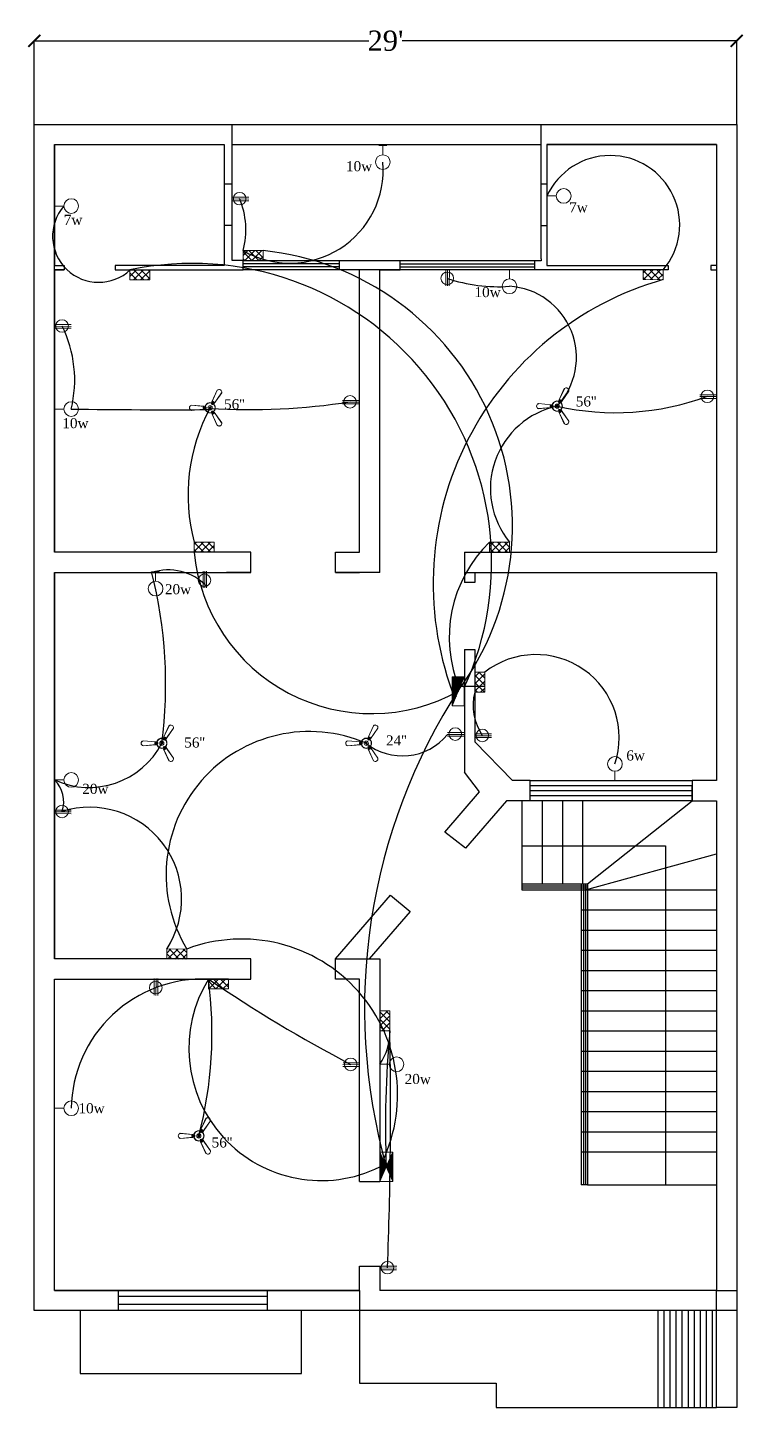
# Model space of a CAD drawing. Header units: inches. Extents: x 4244 to 5877, y 2160 to 3273.
# Drawn here: x 4244 to 4598, y 2160 to 2844 of the extents above; entities that cross this region are included whole.
import ezdxf

# ---------------------------------------------------------------- set-up
doc = ezdxf.new("R2010")
doc.units = ezdxf.units.IN
doc.header["$MEASUREMENT"] = 0
for name, color, linetype, lineweight in [('E-CF-Ceiling-Fan', 7, 'Continuous', 18), ('E-MDB', 1, 'Continuous', 15), ('E-QS-Socket-15A', 30, 'Continuous', 18), ('E-SB-Switch-Board', 5, 'Continuous', 18), ('E-Sub-Distrubtion board', 242, 'Continuous', 18), ('E-WALL-LIGHT', 4, 'Continuous', 18), ('LIGHTING', 7, 'Continuous', 18)]:
    doc.layers.add(name, color=color, linetype=linetype, lineweight=lineweight)
doc.styles.get("Standard").update_dxf_attribs({"font": 'times.ttf', "height": 10})
doc.dimstyles.get("Standard").update_dxf_attribs({"dimtxt": 0.18, "dimasz": 6, "dimexe": 0.18, "dimexo": 0.0625, "dimgap": 0.09, "dimtad": 0, "dimtih": 1, "dimtoh": 1, "dimdec": 1, "dimzin": 0, "dimdsep": 46, "dimlunit": 3, "dimtxsty": 'Standard', "dimblk": 'ARCHTICK', "dimcen": 0.09, "dimadec": 0, "dimazin": 0, "dimtfac": 1, "dimtdec": 1, "dimtofl": 0, "dimtmove": 0, "dimatfit": 3, "dimldrblk": 'ARCHTICK', "dimfxl": 1, "dimtolj": 1, "dimtzin": 0, "dimarcsym": 0})

# ---------------------------------------------------------------- blocks, each defined once
blk = doc.blocks.new('WALL-LIGHT')
for p, q in [((-0.062, 0.259), (0.062, 0.259)), ((0, 0.114), (0, 0.259))]:
    blk.add_line(p, q)
blk.add_circle((0, 0), 0.114)
blk = doc.blocks.new('FAN56')
at = {"layer": 'LIGHTING'}
for p, q in [((2.3, 7.9), (9.7, 23.9)), ((2.4, 7.8), (9.8, 23.8)), ((15.7, 20.4), (5.6, 6)), ((15.8, 20.4), (5.7, 5.9)), ((-25.5, 3.5), (-8, 2)), ((-25.5, 3.4), (-8, 1.8)), ((-9.1, 0.4), (-8.8, 0.6)), ((-8.2, 0.6), (-8.9, 1)), ((-8.4, -0.2), (-8.6, 0.1)), ((-6.7, 0.6), (-5.9, 0.9)), ((-6.4, -0.1), (-6.5, 0.2)), ((-6, 0.4), (-5.7, 0.6)), ((2.8, 6.1), (2.1, 5.6)), ((2.5, 5.6), (2.5, 5.2)), ((3.1, 5.6), (3.5, 5.6)), ((3.3, 5), (3.3, 4.7)), ((3.6, 7.4), (3.6, 8.2)), ((3.8, 5.5), (3.8, 4.6)), ((4, 7.4), (4.4, 7.4)), ((4.1, 8.2), (4.1, 7.8)), ((4.6, 6.8), (5.3, 7.2)), ((4.9, 7.7), (4.9, 7.4)), ((-8, -1.8), (-25.5, -3.4)), ((-8, -2), (-25.5, -3.5)), ((-9.1, -0.6), (-8.8, -0.4)), ((-8.2, -0.6), (-8.9, -1)), ((-6.7, -0.6), (-5.9, -0.9)), ((-6.1, -0.6), (-5.8, -0.4)), ((2.8, -6.1), (2.1, -5.6)), ((9.7, -23.9), (2.3, -7.9)), ((2.7, -5.4), (2.4, -5.2)), ((9.8, -23.8), (2.4, -7.8)), ((3.3, -5.5), (3.1, -5.8)), ((3.5, -5), (3.2, -4.8)), ((3.6, -7.4), (3.6, -8.2)), ((3.8, -5.5), (3.8, -4.6)), ((4.2, -8.1), (3.9, -7.9)), ((4.4, -7.2), (4.2, -7.5)), ((4.6, -6.8), (5.3, -7.2)), ((5.1, -7.6), (4.8, -7.5)), ((5.6, -6), (15.7, -20.4)), ((5.7, -5.9), (15.8, -20.4))]:
    blk.add_line(p, q, dxfattribs=at)
for centre, radius in [((-9, 0.5), 0.176), ((-8.5, -0.1), 0.176), ((-6.5, 0.1), 0.176), ((-5.9, 0.5), 0.176), ((0, 0), 2.91), ((0, 0), 2.8), ((0, 0), 1.16), ((0, 0), 1.04), ((2.5, 5.4), 0.176), ((3.3, 5.6), 0.176), ((3.3, 4.9), 0.176), ((4.1, 8), 0.176), ((4.2, 7.4), 0.176), ((4.9, 7.5), 0.176), ((-9, -0.5), 0.176), ((-5.9, -0.5), 0.176), ((2.5, -5.3), 0.176), ((3.2, -5.6), 0.176), ((3.4, -4.9), 0.176), ((4.1, -8), 0.176), ((4.3, -7.3), 0.176), ((4.9, -7.5), 0.176)]:
    blk.add_circle(centre, radius, dxfattribs=at)
for centre, radius, start, end in [((12.2, 21.2), 3.68, 347.3557, 132.6443), ((12.2, 21.2), 3.57, 347.726, 132.274), ((-24.4, 0), 3.68, 107.3557, 252.6443), ((-24.4, 0), 3.57, 107.726, 252.274), ((0, 0), 9.37, 175.5055, 184.4945), ((-9.1, 0.7), 0.293, 62.3685, 175.5055), ((0, 0), 8.2, 166.1924, 175.904), ((-7.4, 3), 2.53, 252.404, 287.596), ((0, 0), 7.03, 64.034, 175.92), ((0, 0), 6.68, 65.0324, 174.9676), ((-5.8, 0.7), 0.293, 353.3233, 114.7287), ((0, 0), 5.51, 173.3233, 186.6767), ((2.3, 5.3), 0.293, 125.2713, 246.6767), ((0, 0), 5.51, 53.3233, 66.6767), ((0, 0), 8.2, 64.096, 73.8076), ((1.2, 7.8), 2.38, 311.296, 348.704), ((3.5, 4.7), 0.293, 233.3233, 354.7287), ((3.9, 8.2), 0.293, 64.4945, 177.6315), ((6.3, 4.9), 2.53, 132.404, 167.596), ((0, 0), 6.68, 305.0324, 54.9676), ((0, 0), 7.03, 304.034, 55.92), ((0, 0), 9.37, 55.5055, 64.4945), ((0, 0), 8.2, 46.1924, 55.904), ((5.1, 7.5), 0.293, 302.3685, 55.5055), ((-9.1, -0.7), 0.293, 184.4945, 297.6315), ((-7.4, -2.8), 2.38, 71.296, 108.704), ((0, 0), 8.2, 184.096, 193.8076), ((0, 0), 7.03, 184.034, 295.92), ((0, 0), 6.68, 185.0324, 294.9676), ((-5.8, -0.7), 0.293, 245.2713, 6.6767), ((2.3, -5.3), 0.293, 113.3233, 234.7287), ((0, 0), 5.51, 293.3233, 306.6767), ((0, 0), 8.2, 286.1924, 295.904), ((1.1, -7.9), 2.53, 12.404, 47.596), ((3.5, -4.7), 0.293, 5.2713, 126.6767), ((3.9, -8.2), 0.293, 182.3685, 295.5055), ((6.2, -5), 2.38, 191.296, 228.704), ((0, 0), 9.37, 295.5055, 304.4945), ((0, 0), 8.2, 304.096, 313.8076), ((5.1, -7.5), 0.293, 304.4945, 57.6315), ((12.2, -21.2), 3.68, 227.3557, 12.6443), ((12.2, -21.2), 3.57, 227.726, 12.274)]:
    blk.add_arc(centre, radius, start, end, dxfattribs=at)
blk = doc.blocks.new('P')
h = blk.add_hatch()
h.set_pattern_fill('ANSI31', color=256, style=0)
h.set_pattern_definition([(45, (5262.17775, 6617.84506), (-0.0883883476, 0.0883883476), [])])
h.paths.add_polyline_path([(-3.1, -22.9), (9.7, -17.3), (-15.8, -17.3)])
h = blk.add_hatch()
h.set_pattern_fill('ANSI31', color=256, style=0)
h.set_pattern_definition([(315, (5262.17775, -6663.70471), (-0.0883883476, -0.0883883476), [])])
h.paths.add_polyline_path([(-3.1, -22.9), (9.7, -28.5), (-15.8, -28.5)])
for p, q in [((-3.1, -22.9), (-15.8, -17.3)), ((-15.8, -17.3), (9.7, -17.3)), ((-15.8, -28.5), (-15.8, -17.3)), ((-15.8, -28.5), (-3.1, -22.9)), ((-3.1, -22.9), (9.7, -17.3)), ((-3.1, -22.9), (9.7, -28.5)), ((9.7, -17.3), (9.7, -28.5)), ((9.7, -28.5), (-15.8, -28.5))]:
    blk.add_line(p, q)
blk = doc.blocks.new('*X5')
at = {"color": 0}
for p, q in [((10769, 16968.5), (10779.2, 16978.7)), ((10770.8, 16968.5), (10782.2, 16980)), ((10772.5, 16968.5), (10785.3, 16981.3)), ((10774.3, 16968.5), (10788.3, 16982.6)), ((10776.1, 16968.5), (10790.7, 16983.2)), ((10777.8, 16968.5), (10790.7, 16981.4)), ((10779.6, 16968.5), (10790.7, 16979.6)), ((10754.8, 16968.5), (10754.9, 16968.6)), ((10756.6, 16968.5), (10757.9, 16969.8)), ((10758.4, 16968.5), (10761, 16971.1)), ((10760.2, 16968.5), (10764, 16972.4)), ((10761.9, 16968.5), (10767, 16973.7)), ((10763.7, 16968.5), (10770.1, 16974.9)), ((10765.5, 16968.5), (10773.1, 16976.2)), ((10767.2, 16968.5), (10776.1, 16977.5)), ((10781.4, 16968.5), (10790.7, 16977.9)), ((10783.1, 16968.5), (10790.7, 16976.1)), ((10784.9, 16968.5), (10790.7, 16974.3)), ((10786.7, 16968.5), (10790.7, 16972.6)), ((10788.4, 16968.5), (10790.7, 16970.8)), ((10790.2, 16968.5), (10790.7, 16969))]:
    blk.add_line(p, q, dxfattribs=at)
blk = doc.blocks.new('SDB')
for p, q in [((0, -7.5), (17.93, 0)), ((0, -7.5), (0, 0)), ((0, 0), (17.93, 0)), ((17.93, 0), (17.93, -7.5)), ((0, -7.5), (17.93, -7.5))]:
    blk.add_line(p, q)
at = {"xscale": 0.5, "yscale": 0.5, "zscale": 0.5}
blk.add_blockref('*X5', (-5377.41, -8491.77), dxfattribs=at)
blk = doc.blocks.new('3PIN15A')
for p, q in [((-7.5, -5.1), (6.4, 8.9)), ((-6.1, -6.6), (7.9, 7.4)), ((-4.6, -8.1), (9.4, 5.9))]:
    blk.add_line(p, q)
blk.add_circle((0, 0), 7.37)
blk = doc.blocks.new('SW')
h = blk.add_hatch()
h.set_pattern_fill('ANSI37', color=256, scale=24, style=0)
h.set_pattern_definition([(45, (-59.5238, -1151.0284), (-2.12132, 2.12132), []), (135, (-59.5238, -1151.0284), (-2.12132, -2.12132), [])])
h.paths.add_polyline_path([(-24, -15.52), (-12, -15.52), (-12, -21.52), (-24, -21.52)])
for p, q in [((-24, -15.52), (-12, -15.52)), ((-24, -15.52), (-24, -21.52)), ((-12, -15.52), (-12, -21.52)), ((-24, -21.52), (-12, -21.52))]:
    blk.add_line(p, q)
blk = doc.blocks.new('A$C4DCB0E22')
at = {"layer": 'E-SB-Switch-Board', "xscale": 1.5, "yscale": 1.5, "zscale": 1.5, "rotation": 90.05046403147966}
blk.add_blockref('SW', (-23.3, 36), dxfattribs=at)
blk = doc.blocks.new('_ArchTick')
at = {"color": 0, "linetype": 'ByBlock', "const_width": 0.15}
blk.add_lwpolyline([(-0.5, -0.5), (0.5, 0.5)], dxfattribs=at)
blk = doc.blocks.new('*D41')
at = {"color": 0, "lineweight": -2}
for p, q in [((4247.02, 2796.1), (4247.02, 2837.63)), ((4247.02, 2837.45), (4412.69, 2837.45)), ((4595.02, 2837.45), (4429.35, 2837.45)), ((4595.02, 2796.1), (4595.02, 2837.63))]:
    blk.add_line(p, q, dxfattribs=at)
at = {"layer": 'Defpoints', "color": 0}
for p in [(4595.02, 2837.45), (4247.02, 2796.04), (4595.02, 2796.04)]:
    blk.add_point(p, dxfattribs=at)
at = {"color": 0, "lineweight": -2, "xscale": 6, "yscale": 6, "zscale": 6, "rotation": 180}
blk.add_blockref('_ArchTick', (4247.02, 2837.45), dxfattribs=at)
at = {"color": 0, "lineweight": -2, "xscale": 6, "yscale": 6, "zscale": 6}
blk.add_blockref('_ArchTick', (4595.02, 2837.45), dxfattribs=at)
at = {"color": 0, "insert": (4421.02, 2837.45), "char_height": 10, "attachment_point": 5}
blk.add_mtext("\\A1;29'", dxfattribs=at)

msp = doc.modelspace()

# ---------------------------------------------------------------- linework, layer by layer
for p, q in [((4247.02, 2796.04), (4595.02, 2796.04)), ((4247.02, 2208.04), (4247.02, 2796.04)), ((4344.98, 2786.04), (4344.98, 2796.04)), ((4498.13, 2786.04), (4498.13, 2796.04)), ((4595.02, 2796.04), (4595.02, 2208.04)), ((4257.02, 2786.04), (4341.02, 2786.04)), ((4257.02, 2786.04), (4341.02, 2786.04)), ((4257.02, 2786.04), (4257.02, 2726.04)), ((4257.02, 2584), (4257.02, 2786.04)), ((4341.02, 2786.04), (4341.02, 2726.04)), ((4344.98, 2728.49), (4344.98, 2786.04)), ((4344.98, 2786.04), (4498.13, 2786.04)), ((4498.13, 2729.44), (4498.13, 2786.04)), ((4585.02, 2786.04), (4501.02, 2786.04)), ((4501.02, 2786.04), (4501.02, 2726.04)), ((4501.02, 2786.04), (4585.02, 2786.04)), ((4585.02, 2786.04), (4585.02, 2584)), ((4585.02, 2786.04), (4585.02, 2726.04)), ((4341.02, 2766.55), (4344.98, 2766.55)), ((4498.13, 2766.55), (4501.02, 2766.55)), ((4344.98, 2745.99), (4341.02, 2745.99)), ((4498.13, 2745.99), (4501.02, 2745.99)), ((4498.13, 2729.44), (4498.13, 2728.47)), ((4257.02, 2726.04), (4257.02, 2726.04)), ((4257.02, 2726.04), (4261.84, 2726.04)), ((4261.84, 2723.92), (4257.02, 2723.92)), ((4257.02, 2723.92), (4261.84, 2723.92)), ((4257.02, 2723.92), (4257.02, 2584)), ((4261.84, 2726.04), (4261.84, 2723.92)), ((4341.02, 2726.04), (4287.02, 2726.04)), ((4287.02, 2726.04), (4287.02, 2723.92)), ((4287.02, 2723.92), (4350.47, 2723.92)), ((4350.47, 2728.49), (4344.98, 2728.49)), ((4350.47, 2723.92), (4350.47, 2728.49)), ((4350.47, 2728.49), (4494.9, 2728.49)), ((4350.47, 2723.92), (4350.47, 2728.49)), ((4398.22, 2726.98), (4350.47, 2726.98)), ((4398.22, 2725.48), (4350.47, 2725.48)), ((4350.47, 2723.88), (4350.47, 2723.92)), ((4494.9, 2723.88), (4350.47, 2723.88)), ((4398.22, 2723.88), (4398.22, 2728.49)), ((4398.22, 2725.48), (4398.22, 2726.98)), ((4398.22, 2723.88), (4398.22, 2725.48)), ((4408.22, 2723.88), (4398.22, 2723.88)), ((4408.22, 2584), (4408.22, 2723.92)), ((4418.22, 2573.92), (4418.22, 2723.92)), ((4418.22, 2723.88), (4428.22, 2723.88)), ((4428.22, 2723.88), (4428.22, 2728.49)), ((4428.22, 2726.98), (4494.9, 2726.98)), ((4428.22, 2725.48), (4494.9, 2725.48)), ((4494.9, 2728.49), (4494.9, 2723.88)), ((4498.13, 2728.47), (4494.9, 2728.47)), ((4494.9, 2728.47), (4494.9, 2723.88)), ((4561.02, 2723.88), (4494.9, 2723.88)), ((4501.02, 2726.04), (4561.02, 2726.04)), ((4561.02, 2726.04), (4561.02, 2723.88)), ((4585.02, 2726.04), (4582.18, 2726.04)), ((4582.18, 2726.04), (4582.18, 2723.88)), ((4582.18, 2723.88), (4585.02, 2723.88)), ((4354.22, 2584), (4257.02, 2584)), ((4354.22, 2573.92), (4354.22, 2584)), ((4396.22, 2573.92), (4396.22, 2584)), ((4396.22, 2584), (4408.22, 2584)), ((4460.22, 2584), (4585.02, 2584)), ((4460.22, 2584), (4460.22, 2573.92)), ((4257.02, 2573.92), (4354.22, 2573.92)), ((4257.02, 2573.92), (4257.02, 2382.32)), ((4257.02, 2382.32), (4257.02, 2573.92)), ((4354.22, 2573.92), (4342.22, 2573.92)), ((4408.22, 2573.92), (4396.22, 2573.92)), ((4396.22, 2573.92), (4408.22, 2573.92)), ((4418.22, 2573.92), (4407.61, 2573.92)), ((4460.22, 2573.92), (4585.02, 2573.92)), ((4460.22, 2573.92), (4460.22, 2568.92)), ((4465.22, 2573.92), (4465.22, 2568.92)), ((4465.22, 2573.92), (4465.22, 2568.92)), ((4585.02, 2573.92), (4585.02, 2470.72)), ((4585.02, 2573.92), (4585.02, 2470.72)), ((4465.22, 2568.92), (4460.22, 2568.92)), ((4460.22, 2535.7), (4465.22, 2535.7)), ((4460.22, 2535.7), (4460.22, 2474.86)), ((4465.22, 2535.7), (4465.22, 2490.02)), ((4483.87, 2470.72), (4465.22, 2490.02)), ((4467.67, 2465.24), (4460.22, 2474.86)), ((4492.64, 2470.72), (4483.87, 2470.72)), ((4492.64, 2460.72), (4492.64, 2470.72)), ((4492.64, 2470.72), (4573.02, 2470.72)), ((4585.02, 2470.72), (4573.02, 2470.72)), ((4573.02, 2470.72), (4573.02, 2460.72)), ((4450.39, 2445.18), (4467.67, 2465.24)), ((4573.02, 2468.22), (4492.64, 2468.22)), ((4573.02, 2465.72), (4492.64, 2465.72)), ((4573.02, 2463.22), (4492.64, 2463.22)), ((4573.02, 2465.72), (4573.02, 2468.22)), ((4573.02, 2463.22), (4573.02, 2465.72)), ((4573.02, 2460.72), (4573.02, 2463.22)), ((4480.93, 2460.72), (4460.58, 2437.27)), ((4492.64, 2460.72), (4480.93, 2460.72)), ((4488.65, 2460.72), (4488.65, 2419.63)), ((4573.02, 2460.72), (4492.64, 2460.72)), ((4498.65, 2460.72), (4498.65, 2419.63)), ((4508.65, 2460.72), (4508.65, 2419.63)), ((4518.65, 2460.72), (4518.65, 2419.63)), ((4521.05, 2419.63), (4573.02, 2460.72)), ((4573.02, 2460.72), (4585.02, 2460.72)), ((4585.02, 2460.72), (4585.02, 2218.04)), ((4460.58, 2437.27), (4450.39, 2445.18)), ((4488.65, 2438.39), (4559.8, 2438.39)), ((4559.8, 2438.39), (4559.8, 2270.33)), ((4520.05, 2416.6), (4585.02, 2434.42)), ((4488.65, 2419.63), (4521.05, 2419.63)), ((4488.65, 2419.63), (4488.65, 2416.6)), ((4488.65, 2418.63), (4521.05, 2418.63)), ((4488.65, 2417.63), (4521.05, 2417.63)), ((4488.65, 2416.6), (4521.05, 2416.6)), ((4518.05, 2419.63), (4518.05, 2270.33)), ((4518.05, 2416.68), (4585.02, 2416.68)), ((4519.05, 2419.63), (4519.05, 2270.33)), ((4520.05, 2419.63), (4520.05, 2270.33)), ((4521.05, 2419.63), (4521.05, 2270.33)), ((4396.22, 2382.32), (4423.51, 2413.99)), ((4423.51, 2413.99), (4433.28, 2405.81)), ((4433.28, 2405.81), (4412.89, 2382.32)), ((4518.05, 2406.68), (4585.02, 2406.68)), ((4518.05, 2396.68), (4585.02, 2396.68)), ((4354.22, 2382.32), (4257.02, 2382.32)), ((4354.22, 2372.32), (4354.22, 2382.32)), ((4396.22, 2372.32), (4396.22, 2382.32)), ((4396.22, 2382.32), (4408.22, 2382.32)), ((4408.22, 2382.32), (4418.22, 2382.32)), ((4418.22, 2382.32), (4418.22, 2272.04)), ((4518.05, 2386.68), (4585.02, 2386.68)), ((4518.05, 2376.68), (4585.02, 2376.68)), ((4257.02, 2218.04), (4257.02, 2372.32)), ((4257.02, 2372.32), (4354.22, 2372.32)), ((4408.22, 2372.32), (4396.22, 2372.32)), ((4408.22, 2272.04), (4408.22, 2372.32)), ((4518.05, 2366.68), (4585.02, 2366.68)), ((4518.05, 2356.68), (4585.02, 2356.68)), ((4518.05, 2346.68), (4585.02, 2346.68)), ((4518.05, 2336.68), (4585.02, 2336.68)), ((4518.05, 2326.68), (4585.02, 2326.68)), ((4518.05, 2316.68), (4585.02, 2316.68)), ((4518.05, 2306.68), (4585.02, 2306.68)), ((4518.05, 2296.68), (4585.02, 2296.68)), ((4518.05, 2286.68), (4585.02, 2286.68)), ((4408.22, 2272.04), (4418.22, 2272.04)), ((4521.05, 2270.33), (4518.05, 2270.33)), ((4521.05, 2270.33), (4585.02, 2270.33)), ((4408.22, 2218.04), (4408.22, 2230.04)), ((4408.22, 2218.04), (4408.22, 2230.04)), ((4408.22, 2230.04), (4418.22, 2230.04)), ((4418.22, 2230.04), (4418.22, 2218.04)), ((4257.02, 2218.04), (4257.02, 2218.04)), ((4257.02, 2218.04), (4354.22, 2218.04)), ((4257.02, 2218.04), (4354.22, 2218.04)), ((4408.22, 2218.04), (4257.02, 2218.04)), ((4288.55, 2218.04), (4288.55, 2208.04)), ((4354.22, 2218.04), (4396.22, 2218.04)), ((4362.64, 2208.04), (4362.64, 2218.04)), ((4396.22, 2218.04), (4408.22, 2218.04)), ((4408.22, 2218.04), (4408.22, 2172.04)), ((4585.02, 2218.04), (4418.22, 2218.04)), ((4585.02, 2160.04), (4585.02, 2218.04)), ((4585.02, 2218.04), (4595.02, 2218.04)), ((4288.55, 2215.17), (4362.64, 2215.17)), ((4362.64, 2211.03), (4288.55, 2211.03)), ((4595.02, 2208.04), (4247.02, 2208.04)), ((4269.69, 2208.04), (4269.69, 2176.84)), ((4379.43, 2176.84), (4379.43, 2208.04)), ((4408.22, 2208.04), (4408.22, 2172.04)), ((4555.9, 2208.04), (4555.9, 2160.04)), ((4558.9, 2208.04), (4558.9, 2160.04)), ((4561.9, 2208.04), (4561.9, 2160.04)), ((4564.9, 2208.04), (4564.9, 2160.04)), ((4567.9, 2208.04), (4567.9, 2160.04)), ((4570.9, 2208.04), (4570.9, 2160.04)), ((4573.9, 2208.04), (4573.9, 2160.04)), ((4576.9, 2208.04), (4576.9, 2160.04)), ((4579.9, 2208.04), (4579.9, 2160.04)), ((4582.9, 2208.04), (4582.9, 2160.04)), ((4595.02, 2208.04), (4595.02, 2160.04)), ((4269.69, 2176.84), (4379.43, 2176.84)), ((4408.22, 2172.04), (4475.81, 2172.04)), ((4475.81, 2172.04), (4475.81, 2160.04)), ((4475.81, 2160.04), (4585.02, 2160.04)), ((4595.02, 2160.04), (4585.02, 2160.04))]:
    msp.add_line(p, q)
at = {"color": 6}
for p, q in [((4458.14, 2517.54), (4465.22, 2517.54)), ((4465.22, 2517.54), (4470.18, 2517.54))]:
    msp.add_line(p, q, dxfattribs=at)
at = {"color": 5}
for centre, radius, start, end in [((4373.64, 2773.44), 46.22, 239.90522, 4.81937), ((4532.32, 2746.15), 34.45, 319.71273, 155.29913), ((4312.02, 2743.83), 39.82, 344.90072, 22.72189), ((4278.94, 2740.59), 22.85, 139.13898, 313.14904), ((4476.85, 2794.28), 78.72, 251.29572, 274.08756), ((4480.29, 2680.5), 35.33, 316.88292, 86.47767), ((4206.62, 2669.32), 60.42, 346.21154, 26.28264), ((4535.05, 2784.35), 131.23, 257.24578, 290.26535), ((4312.49, 6076.61), 3422.02, 269.20991, 270.3544), ((4414.01, 2612.32), 90.83, 151.57788, 194.89986), ((4353.25, 2983.93), 329.28, 266.64055, 278.77215), ((4514.77, 2615.5), 41.77, 101.99808, 219.44522), ((4085.63, 2518.56), 226.47, 352.5666, 14.22114), ((4313.35, 2548.72), 26.47, 44.07467, 107.87591), ((4495.57, 2491.98), 41.24, 341.64326, 127.98768), ((4491.52, 2508.15), 27.07, 166.25593, 213.6856), ((4383.38, 2424.03), 71.05, 66.65411, 211.16868), ((4429.35, 2511.94), 28.94, 231.12107, 320.87166), ((4274.09, 2508.01), 40.68, 245.20473, 332.56727), ((4246.57, 2460.27), 15.03, 341.15524, 45.92252), ((4274.52, 2412.05), 45.49, 326.99228, 107.56897), ((4330.47, 2307.2), 65.18, 87.52405, 179.00259), ((4133.31, 2345.51), 201.76, 345.39582, 7.63464), ((4756.06, 2997.59), 754.79, 235.93525, 242.17558), ((4395.3, 2345.98), 27.88, 325.28451, 1.34792), ((2388.59, 2308.51), 2034.95, 357.7688, 1.07343)]:
    msp.add_arc(centre, radius, start, end, dxfattribs=at)
at = {"color": 6}
for centre, radius, start, end in [((4346.73, 2596.92), 137.2, 323.27414, 84.28981), ((4325.27, 2578.78), 148.35, 335.31327, 102.04131), ((4601.2, 2568.41), 156.56, 105.79294, 199.99165), ((4518.57, 2541.64), 65.98, 134.16742, 202.5595), ((4414.13, 2592.22), 88.28, 185.33565, 299.14385), ((4701.37, 2357.8), 290.75, 146.95913, 195.6647), ((4349.81, 2315.03), 77.19, 332.42134, 110.64982), ((4389.11, 2338), 65.53, 148.42325, 296.37521), ((4931.13, 2299.64), 510.12, 174.71399, 182.28618)]:
    msp.add_arc(centre, radius, start, end, dxfattribs=at)

# ---------------------------------------------------------------- block references
at = {"layer": 'E-CF-Ceiling-Fan', "color": 3, "xscale": 0.3641632086328173, "yscale": 0.3641632086309983, "zscale": 0.3641632086311714}
for p in [(4334.13, 2655.55), (4506.08, 2656.36), (4310.2, 2489.26), (4411.53, 2489.26), (4328.55, 2294.64)]:
    msp.add_blockref('FAN56', p, dxfattribs=at)
at = {"layer": 'E-MDB', "xscale": 0.5697957520278578, "yscale": 0.5697957520342243, "zscale": 0.5697957520278578, "rotation": 90}
msp.add_blockref('P', (4408.35, 2281.03), dxfattribs=at)
at = {"layer": 'E-QS-Socket-15A', "yscale": 0.422089882945329, "zscale": 0.4220898829428227}
for p, xscale, rotation in [((4348.75, 2759.21), 0.4220898829478395, 314.7849704464856), ((4451.61, 2719.72), 0.4220898829478396, 44.78497044648564), ((4260.79, 2696.07), 0.4220898829478395, 314.7849704464856), ((4403.46, 2658.51), 0.4220898829478396, 314.7849704464856), ((4580.51, 2661.24), 0.4220898829478396, 314.7849704464856), ((4331.34, 2570.07), 0.4220898829478396, 44.78497044648564), ((4455.57, 2493.81), 0.4220898829478396, 314.7849704464856), ((4468.99, 2493.13), 0.4220898829478396, 314.7849704464856), ((4260.79, 2455.41), 0.4220898829478395, 314.7849704464856), ((4307.18, 2368.08), 0.4220898829478396, 44.78497044648564), ((4403.75, 2330.07), 0.4220898829478396, 314.7849704464856), ((4421.99, 2229.29), 0.4220898829478395, 314.7849704464856)]:
    msp.add_blockref('3PIN15A', p, dxfattribs=dict(at, xscale=xscale, rotation=rotation))
at = {"layer": 'E-SB-Switch-Board', "xscale": -0.5506447733314417, "yscale": 0.5506447733314417, "zscale": 0.5506447733282025, "rotation": 90}
for p in [(4360.38, 2733.45), (4304.24, 2723.87), (4558.59, 2724.02), (4336.15, 2588.97), (4482.51, 2588.97), (4322.58, 2387.27), (4343.19, 2372.46)]:
    msp.add_blockref('A$C4DCB0E22', p, dxfattribs=at)
at = {"layer": 'E-SB-Switch-Board', "xscale": -0.5506447733314417, "yscale": 0.5506447733314417, "zscale": 0.5506447733282025}
for p in [(4470.19, 2514.57), (4423.19, 2346.64)]:
    msp.add_blockref('A$C4DCB0E22', p, dxfattribs=at)
at = {"layer": 'E-Sub-Distrubtion board', "xscale": -0.7984329450082441, "yscale": 0.7984329450064251, "zscale": 0.7984329450061678, "rotation": 270}
msp.add_blockref('SDB', (4460.06, 2507.81), dxfattribs=at)
at = {"layer": 'E-WALL-LIGHT', "xscale": 31.8987708447039, "yscale": 31.89877068052374, "zscale": 31.89877084477114}
for p in [(4419.7, 2777.32), (4482.46, 2715.77), (4307.13, 2565.92)]:
    msp.add_blockref('WALL-LIGHT', p, dxfattribs=at)
for p, rotation in [((4509.3, 2760.54), 90), ((4265.3, 2755.54), 90), ((4265.3, 2654.92), 90), ((4534.72, 2478.99), 180), ((4265.3, 2471.07), 90), ((4426.5, 2330.1), 90), ((4265.3, 2308.33), 90)]:
    msp.add_blockref('WALL-LIGHT', p, dxfattribs=dict(at, rotation=rotation))

# ---------------------------------------------------------------- texts
at = {"char_height": 5, "width": 8.7292, "attachment_point": 1}
for s, insert in [('10w', (4401.43, 2777.8)), ('7w', (4512.01, 2757.42)), ('7w', (4261.64, 2751.21)), ('10w', (4465.11, 2715.39)), ("56''", (4515.29, 2661.21)), ("56''", (4341.01, 2659.81)), ('10w', (4260.89, 2650.43)), ('20w', (4311.73, 2568.11)), ("56''", (4321.3, 2492.13)), ("24''", (4421.27, 2493.15)), ('6w', (4540.34, 2485.72)), ('20w', (4270.77, 2469.16)), ('20w', (4430.5, 2325.34)), ('10w', (4268.9, 2310.83)), ("56''", (4334.86, 2293.9))]:
    msp.add_mtext(s, dxfattribs=dict(at, insert=insert))

# ---------------------------------------------------------------- dimensions: what is measured, and where the dimension line sits
at = {"color": 5}
dim = msp.add_linear_dim(base=(4595.02, 2837.45), p1=(4247.02, 2796.04), p2=(4595.02, 2796.04), dimstyle='Standard', dxfattribs=at)
dim.commit()
dim.dimension.update_dxf_attribs({"geometry": '*D41', "text_midpoint": (4421.02, 2837.45)})

doc.saveas('drawing.dxf')
